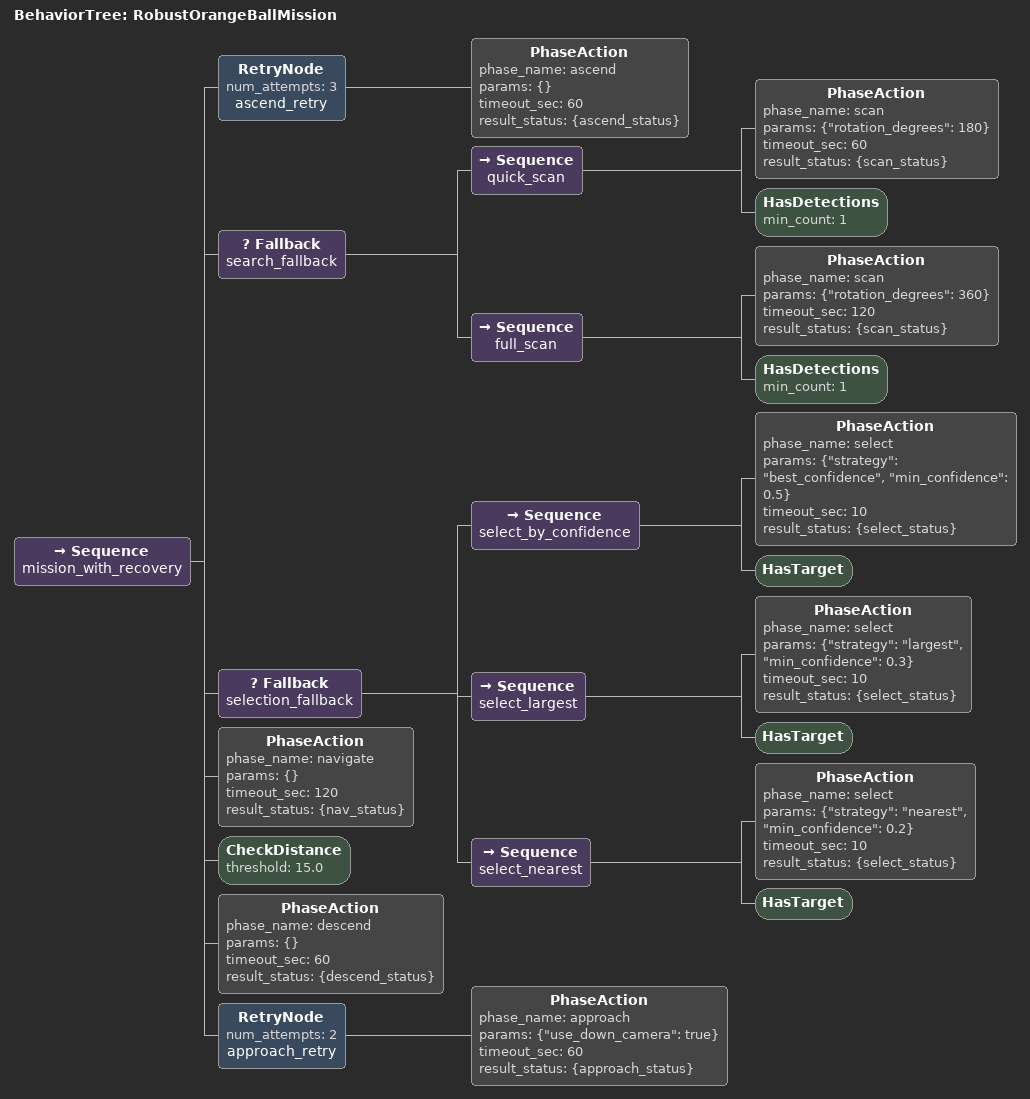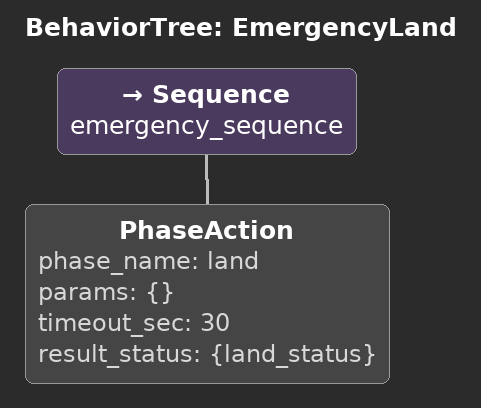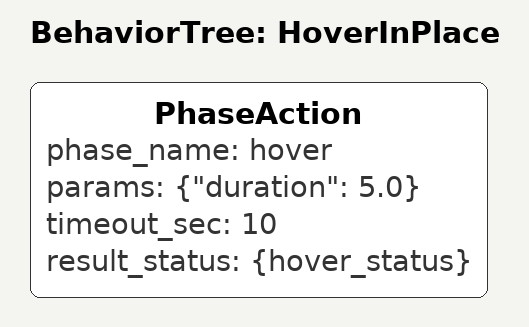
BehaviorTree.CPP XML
<?xml version="1.0" encoding="UTF-8"?>
<root BTCPP_format="4">
    <BehaviorTree ID="RobustOrangeBallMission">
        <Sequence name="mission_with_recovery">

            <!-- Phase 1: Ascend with retry on failure -->
            <RetryNode num_attempts="3" name="ascend_retry">
                <PhaseAction phase_name="ascend"
                             params="{}"
                             timeout_sec="60"
                             result_status="{ascend_status}"/>
            </RetryNode>

            <!-- Phase 2: Search with fallback strategies -->
            <Fallback name="search_fallback">
                <!-- Try quick 180° scan first (faster with front+back cameras) -->
                <Sequence name="quick_scan">
                    <PhaseAction phase_name="scan"
                                 params='{"rotation_degrees": 180}'
                                 timeout_sec="60"
                                 result_status="{scan_status}"/>
                    <HasDetections min_count="1"/>
                </Sequence>

                <!-- If quick scan found nothing, try full 360° rotation -->
                <Sequence name="full_scan">
                    <PhaseAction phase_name="scan"
                                 params='{"rotation_degrees": 360}'
                                 timeout_sec="120"
                                 result_status="{scan_status}"/>
                    <HasDetections min_count="1"/>
                </Sequence>
            </Fallback>

            <!-- Phase 3: Target selection with fallback strategies -->
            <Fallback name="selection_fallback">
                <!-- Try selecting by confidence first -->
                <Sequence name="select_by_confidence">
                    <PhaseAction phase_name="select"
                                 params='{"strategy": "best_confidence", "min_confidence": 0.5}'
                                 timeout_sec="10"
                                 result_status="{select_status}"/>
                    <HasTarget/>
                </Sequence>

                <!-- If high-confidence target not found, try largest -->
                <Sequence name="select_largest">
                    <PhaseAction phase_name="select"
                                 params='{"strategy": "largest", "min_confidence": 0.3}'
                                 timeout_sec="10"
                                 result_status="{select_status}"/>
                    <HasTarget/>
                </Sequence>

                <!-- Last resort: nearest with low confidence threshold -->
                <Sequence name="select_nearest">
                    <PhaseAction phase_name="select"
                                 params='{"strategy": "nearest", "min_confidence": 0.2}'
                                 timeout_sec="10"
                                 result_status="{select_status}"/>
                    <HasTarget/>
                </Sequence>
            </Fallback>

            <!-- Phase 4: Navigate to target -->
            <PhaseAction phase_name="navigate"
                         params="{}"
                         timeout_sec="120"
                         result_status="{nav_status}"/>

            <!-- Verify we're close enough before descending -->
            <CheckDistance threshold="15.0"/>

            <!-- Phase 5: Descend to approach altitude -->
            <PhaseAction phase_name="descend"
                         params="{}"
                         timeout_sec="60"
                         result_status="{descend_status}"/>

            <!-- Phase 6: Final approach with retry -->
            <RetryNode num_attempts="2" name="approach_retry">
                <PhaseAction phase_name="approach"
                             params='{"use_down_camera": true}'
                             timeout_sec="60"
                             result_status="{approach_status}"/>
            </RetryNode>

        </Sequence>
    </BehaviorTree>

    <!-- Subtree: Emergency Landing (can be called from reactive layer) -->
    <BehaviorTree ID="EmergencyLand">
        <Sequence name="emergency_sequence">
            <PhaseAction phase_name="land"
                         params="{}"
                         timeout_sec="30"
                         result_status="{land_status}"/>
        </Sequence>
    </BehaviorTree>

    <!-- Subtree: Hover in Place -->
    <BehaviorTree ID="HoverInPlace">
        <PhaseAction phase_name="hover"
                     params='{"duration": 5.0}'
                     timeout_sec="10"
                     result_status="{hover_status}"/>
    </BehaviorTree>

</root>
